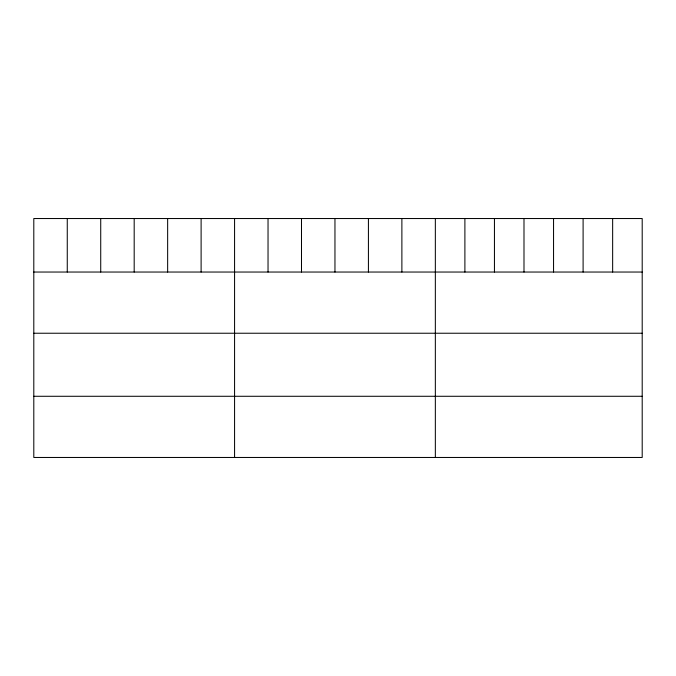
<?xml version="1.0" encoding="UTF-8"?>
<svg xmlns="http://www.w3.org/2000/svg" width="676" height="676" viewBox="0 0 676 676"><rect width="100%" height="100%" fill="white"/><g stroke="black" fill="none" stroke-linecap="round" stroke-linejoin="round"><path stroke-width="1.01" d="M642.2 272.039L642.2 457.466L33.8 457.466L33.8 218.534L642.2 218.534L642.2 272.039L33.8 272.039M33.8 333.234L642.2 333.234M33.8 396.28L642.2 396.28M612.65 218.534L612.65 272.039M583.101 218.534L583.101 272.039M553.551 218.534L553.551 272.039M523.993 218.534L523.993 272.039M494.443 218.534L494.443 272.039M464.894 218.534L464.894 272.039M435.344 218.534L435.344 457.466M401.882 218.534L401.882 272.039M368.42 218.534L368.42 272.039M334.958 218.534L334.958 272.039M301.496 218.534L301.496 272.039M268.034 218.534L268.034 272.039M234.572 218.534L234.572 457.466M201.11 218.534L201.11 272.039M167.648 218.534L167.648 272.039M134.186 218.534L134.186 272.039M100.724 218.534L100.724 272.039M67.262 218.534L67.262 272.039"/></g></svg>
